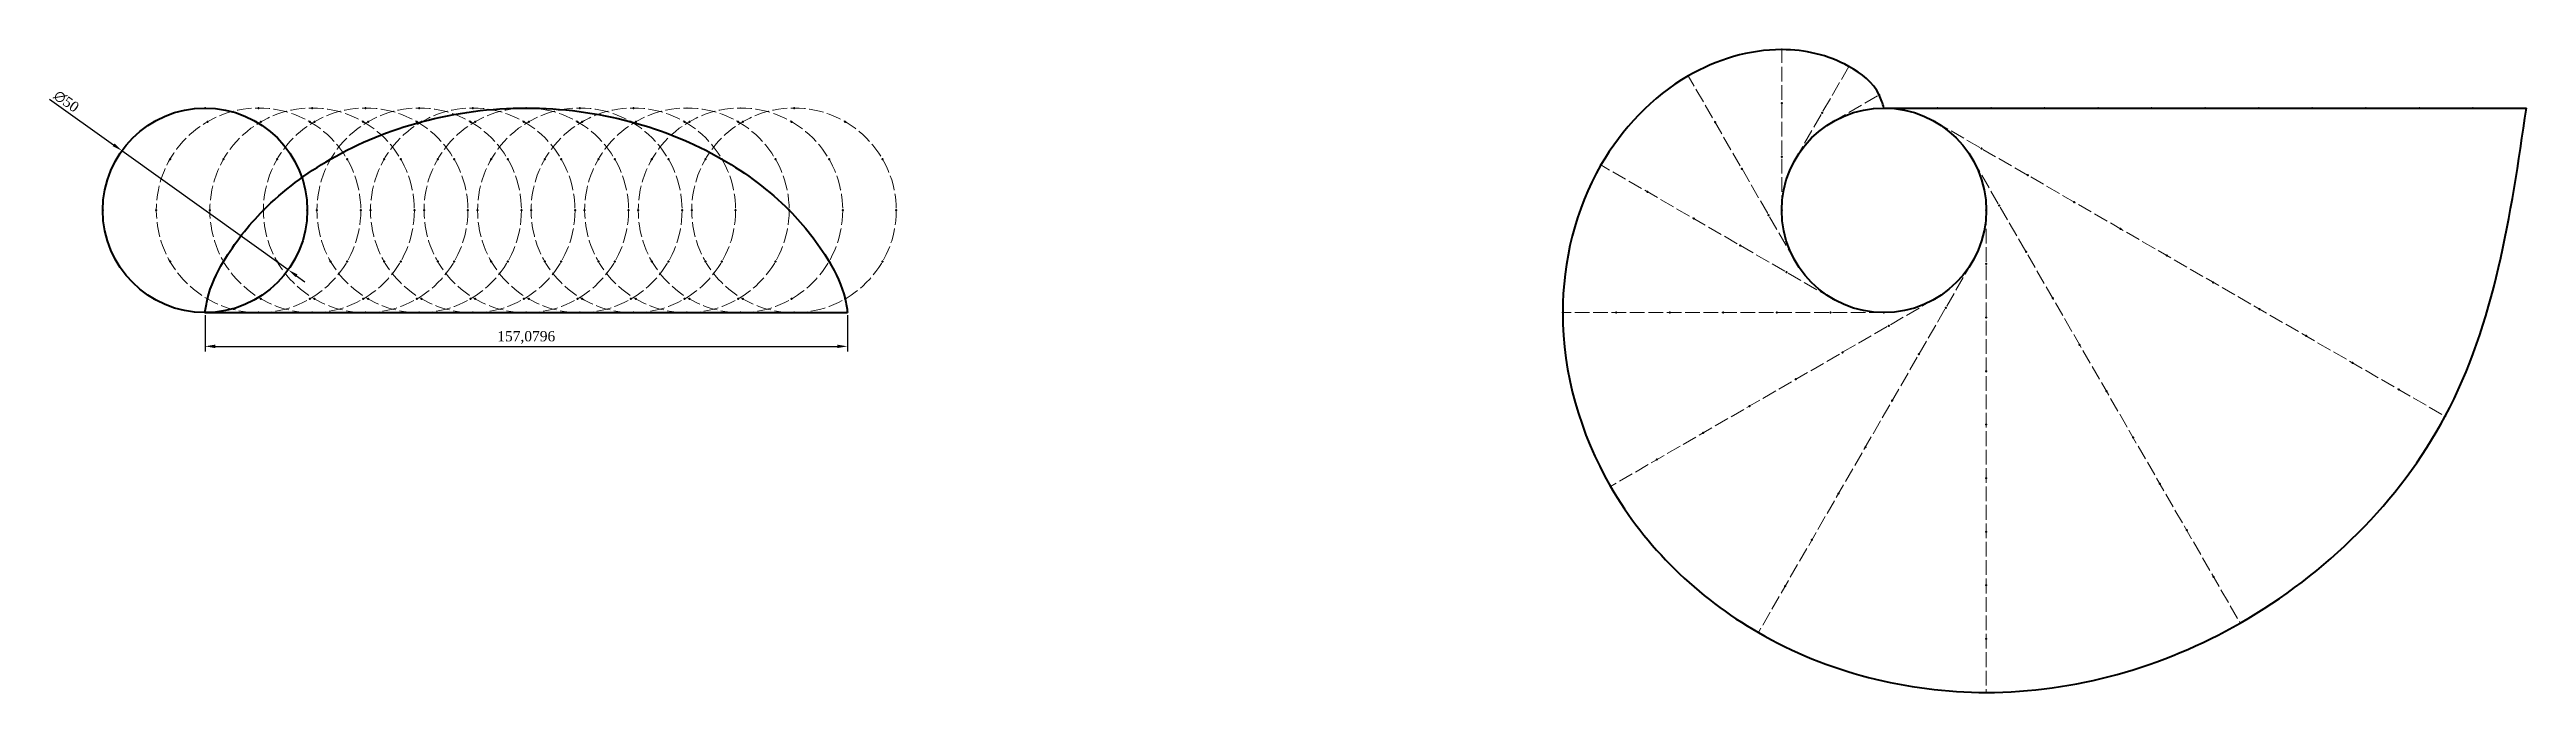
# Model space of a CAD drawing. Header units: millimetres. Extents: x 6645698 to 6646303, y 6097091 to 6097248.
import ezdxf

# ---------------------------------------------------------------- set-up
doc = ezdxf.new("R2010")
doc.units = ezdxf.units.MM
doc.header["$PDSIZE"] = -2.5
doc.linetypes.add('ACAD_ISO02W100', pattern=[15, 12, -3])
for name, color, linetype, lineweight in [('Dimension', 123, 'Continuous', 18), ('Hidden', 5, 'ACAD_ISO02W100', 18), ('Object', 7, 'Continuous', 40), ('Thin', 7, 'Continuous', 18)]:
    doc.layers.add(name, color=color, linetype=linetype, lineweight=lineweight)
doc.styles.get("Standard").update_dxf_attribs({"font": 'times.ttf'})
doc.dimstyles.new('ISO-25', dxfattribs={"dimtxt": 2.5, "dimasz": 2.5, "dimexe": 1.25, "dimexo": 0.625, "dimtad": 1, "dimtxsty": 'Standard', "dimcen": 2.5, "dimadec": 0, "dimazin": 0, "dimtfac": 1, "dimtmove": 0, "dimatfit": 3, "dimfxl": 1, "dimarcsym": 0})

# ---------------------------------------------------------------- blocks, each defined once
blk = doc.blocks.new('*D3')
at = {"layer": 'Defpoints', "color": 0, "transparency": 16777216}
for p in [(6645715.46, 6097223.52), (6645756.13, 6097194.43)]:
    blk.add_point(p, dxfattribs=at)
at = {"layer": 'Dimension', "color": 0, "lineweight": -2, "transparency": 16777216}
for p, q in [((6645697.78, 6097236.17), (6645713.43, 6097224.98)), ((6645756.13, 6097194.43), (6645715.46, 6097223.52)), ((6645758.16, 6097192.97), (6645760.19, 6097191.52))]:
    blk.add_line(p, q, dxfattribs=at)
at = {"layer": 'Dimension', "color": 0, "transparency": 16777216}
for points in [[(6645713.67, 6097225.31), (6645713.19, 6097224.64), (6645715.46, 6097223.52)], [(6645758.4, 6097193.31), (6645757.92, 6097192.63), (6645756.13, 6097194.43)]]:
    blk.add_solid(points, dxfattribs=at)
at = {"layer": 'Dimension', "color": 0, "transparency": 16777216, "insert": (6645701.89, 6097235.6), "char_height": 2.5, "attachment_point": 5, "rotation": 324.41714}
blk.add_mtext('∅50', dxfattribs=at)
blk = doc.blocks.new('*D4')
at = {"layer": 'Defpoints', "color": 0, "transparency": 16777216}
for p in [(6645735.79, 6097183.97), (6645892.87, 6097183.97), (6645892.87, 6097175.73)]:
    blk.add_point(p, dxfattribs=at)
at = {"layer": 'Dimension', "color": 0, "lineweight": -2, "transparency": 16777216}
for p, q in [((6645735.79, 6097183.35), (6645735.79, 6097174.48)), ((6645892.87, 6097183.35), (6645892.87, 6097174.48)), ((6645738.29, 6097175.73), (6645890.37, 6097175.73))]:
    blk.add_line(p, q, dxfattribs=at)
at = {"layer": 'Dimension', "color": 0, "transparency": 16777216}
for points in [[(6645738.29, 6097176.15), (6645738.29, 6097175.31), (6645735.79, 6097175.73)], [(6645890.37, 6097176.15), (6645890.37, 6097175.31), (6645892.87, 6097175.73)]]:
    blk.add_solid(points, dxfattribs=at)
at = {"layer": 'Dimension', "color": 0, "transparency": 16777216, "insert": (6645814.33, 6097177.91), "char_height": 2.5, "attachment_point": 5}
blk.add_mtext('157,0796', dxfattribs=at)

msp = doc.modelspace()

# ---------------------------------------------------------------- linework, layer by layer
at = {"layer": 'Hidden', "ltscale": 0.3}
for p, q in [((6646121.24822, 6097208.9739), (6646121.24822, 6097248.2438)), ((6646124.59759, 6097196.4739), (6646098.41765, 6097241.81888)), ((6646124.59759, 6097221.4739), (6646137.68755, 6097244.14639)), ((6646133.74822, 6097230.62454), (6646145.08446, 6097237.16952)), ((6646158.74822, 6097230.62454), (6646283.4469, 6097158.62972)), ((6646133.74822, 6097187.32327), (6646077.067, 6097220.04819)), ((6646167.89886, 6097221.4739), (6646233.34869, 6097108.11147)), ((6646171.24822, 6097208.9739), (6646171.24822, 6097091.1642)), ((6646167.89886, 6097196.4739), (6646115.53899, 6097105.78395)), ((6646158.74822, 6097187.32327), (6646079.39451, 6097141.50839)), ((6646146.24822, 6097183.9739), (6646067.70842, 6097183.9739))]:
    msp.add_line(p, q, dxfattribs=at)
for centre in [(6645748.88455, 6097208.9739), (6645761.97452, 6097208.9739), (6645775.06448, 6097208.9739), (6645788.15445, 6097208.9739), (6645801.24442, 6097208.9739), (6645814.33438, 6097208.9739), (6645827.42435, 6097208.9739), (6645840.51432, 6097208.9739), (6645853.60428, 6097208.9739), (6645866.69425, 6097208.9739), (6645879.78422, 6097208.9739)]:
    msp.add_circle(centre, 25, dxfattribs=at)
at = {"layer": 'Object'}
for p, q in [((6646146.24822, 6097233.9739), (6646303.32782, 6097233.9739)), ((6645735.79458, 6097183.9739), (6645892.87418, 6097183.9739))]:
    msp.add_line(p, q, dxfattribs=at)
for centre in [(6645735.79458, 6097208.9739), (6646146.24822, 6097208.9739)]:
    msp.add_circle(centre, 25, dxfattribs=at)
for points in [[(6646146.24822, 6097233.9739), (6646145.08446, 6097237.16952), (6646137.68755, 6097244.14639), (6646121.24822, 6097248.2438), (6646098.41765, 6097241.81888), (6646077.067, 6097220.04819), (6646067.70842, 6097183.9739), (6646079.39451, 6097141.50839), (6646115.53899, 6097105.78395), (6646171.24822, 6097091.1642), (6646233.34869, 6097108.11147), (6646283.4469, 6097158.62972), (6646303.32782, 6097233.9739)], [(6645735.79458, 6097183.9739), (6645736.38455, 6097187.32327), (6645740.32388, 6097196.4739), (6645750.06448, 6097208.9739), (6645766.50381, 6097221.4739), (6645788.74442, 6097230.62454), (6645814.33438, 6097233.9739), (6645839.92435, 6097230.62454), (6645862.16495, 6097221.4739), (6645878.60428, 6097208.9739), (6645888.34488, 6097196.4739), (6645892.28422, 6097187.32327), (6645892.87418, 6097183.9739)]]:
    msp.add_spline(points, degree=3, dxfattribs=at)
for p in [(6646121.24822, 6097248.2438), (6646098.41765, 6097241.81888), (6646137.68755, 6097244.14639), (6645735.79458, 6097233.9739), (6645748.88455, 6097233.9739), (6645761.97452, 6097233.9739), (6645775.06448, 6097233.9739), (6645788.15445, 6097233.9739), (6645801.24442, 6097233.9739), (6645814.33438, 6097233.9739), (6645827.42435, 6097233.9739), (6645840.51432, 6097233.9739), (6645879.78422, 6097233.9739), (6646121.24822, 6097235.15384), (6646145.08446, 6097237.16952), (6646146.24822, 6097233.9739), (6646159.33819, 6097233.9739), (6646172.42815, 6097233.9739), (6646185.51812, 6097233.9739), (6646198.60809, 6097233.9739), (6646211.69805, 6097233.9739), (6646224.78802, 6097233.9739), (6646237.87799, 6097233.9739), (6646250.96795, 6097233.9739), (6646264.05792, 6097233.9739), (6646277.14789, 6097233.9739), (6646290.23785, 6097233.9739), (6645723.29458, 6097230.62454), (6645736.38455, 6097230.62454), (6645748.29458, 6097230.62454), (6645749.47452, 6097230.62454), (6645761.38455, 6097230.62454), (6645762.56448, 6097230.62454), (6645774.47452, 6097230.62454), (6645775.65445, 6097230.62454), (6645787.56448, 6097230.62454), (6645788.74442, 6097230.62454), (6645800.65445, 6097230.62454), (6645801.83438, 6097230.62454), (6645813.74442, 6097230.62454), (6645814.92435, 6097230.62454), (6645826.83438, 6097230.62454), (6645828.01432, 6097230.62454), (6645839.92435, 6097230.62454), (6645841.10428, 6097230.62454), (6645853.01432, 6097230.62454), (6645854.19425, 6097230.62454), (6645866.10428, 6097230.62454), (6645867.28422, 6097230.62454), (6645879.19425, 6097230.62454), (6645892.28422, 6097230.62454), (6646104.96264, 6097230.48264), (6646131.14257, 6097232.81015), (6646133.74822, 6097230.62454), (6646158.74822, 6097230.62454), (6646121.24822, 6097222.06387), (6646170.08446, 6097224.07956), (6645714.14395, 6097221.4739), (6645727.23391, 6097221.4739), (6645740.32388, 6097221.4739), (6645753.41385, 6097221.4739), (6645757.44522, 6097221.4739), (6645766.50381, 6097221.4739), (6645770.53518, 6097221.4739), (6645779.59378, 6097221.4739), (6645783.62515, 6097221.4739), (6645792.68375, 6097221.4739), (6645796.71512, 6097221.4739), (6645805.77371, 6097221.4739), (6645809.80508, 6097221.4739), (6645818.86368, 6097221.4739), (6645822.89505, 6097221.4739), (6645831.95365, 6097221.4739), (6645835.98502, 6097221.4739), (6645845.04361, 6097221.4739), (6645849.07498, 6097221.4739), (6645858.13358, 6097221.4739), (6645862.16495, 6097221.4739), (6645875.25492, 6097221.4739), (6645888.34488, 6097221.4739), (6645901.43485, 6097221.4739), (6646077.067, 6097220.04819), (6646111.50762, 6097219.14639), (6646124.59759, 6097221.4739), (6646167.89886, 6097221.4739), (6646181.42071, 6097217.53457), (6646088.40325, 6097213.5032), (6646174.44384, 6097210.13766), (6646192.75695, 6097210.98959), (6645710.79458, 6097208.9739), (6645723.88455, 6097208.9739), (6645736.97452, 6097208.9739), (6645750.06448, 6097208.9739), (6645760.79458, 6097208.9739), (6645763.15445, 6097208.9739), (6645773.88455, 6097208.9739), (6645776.24442, 6097208.9739), (6645786.97452, 6097208.9739), (6645789.33438, 6097208.9739), (6645800.06448, 6097208.9739), (6645802.42435, 6097208.9739), (6645813.15445, 6097208.9739), (6645815.51432, 6097208.9739), (6645826.24442, 6097208.9739), (6645828.60428, 6097208.9739), (6645839.33438, 6097208.9739), (6645841.69425, 6097208.9739), (6645852.42435, 6097208.9739), (6645854.78422, 6097208.9739), (6645865.51432, 6097208.9739), (6645878.60428, 6097208.9739), (6645891.69425, 6097208.9739), (6645904.78422, 6097208.9739), (6646099.73949, 6097206.95822), (6646118.0526, 6097207.81015), (6646121.24822, 6097208.9739), (6646171.24822, 6097208.9739), (6646204.09319, 6097204.44461), (6646111.07573, 6097200.41324), (6646180.98882, 6097198.80142), (6646215.42944, 6097197.89962), (6645714.14395, 6097196.4739), (6645727.23391, 6097196.4739), (6645740.32388, 6097196.4739), (6645753.41385, 6097196.4739), (6645757.44522, 6097196.4739), (6645766.50381, 6097196.4739), (6645770.53518, 6097196.4739), (6645779.59378, 6097196.4739), (6645783.62515, 6097196.4739), (6645792.68375, 6097196.4739), (6645796.71512, 6097196.4739), (6645805.77371, 6097196.4739), (6645809.80508, 6097196.4739), (6645818.86368, 6097196.4739), (6645822.89505, 6097196.4739), (6645831.95365, 6097196.4739), (6645835.98502, 6097196.4739), (6645845.04361, 6097196.4739), (6645849.07498, 6097196.4739), (6645858.13358, 6097196.4739), (6645862.16495, 6097196.4739), (6645875.25492, 6097196.4739), (6645888.34488, 6097196.4739), (6645901.43485, 6097196.4739), (6646122.41198, 6097193.86825), (6646124.59759, 6097196.4739), (6646167.89886, 6097196.4739), (6646171.24822, 6097195.88394), (6645723.29458, 6097187.32327), (6645736.38455, 6097187.32327), (6645748.29458, 6097187.32327), (6645749.47452, 6097187.32327), (6645761.38455, 6097187.32327), (6645762.56448, 6097187.32327), (6645774.47452, 6097187.32327), (6645775.65445, 6097187.32327), (6645787.56448, 6097187.32327), (6645788.74442, 6097187.32327), (6645800.65445, 6097187.32327), (6645801.83438, 6097187.32327), (6645813.74442, 6097187.32327), (6645814.92435, 6097187.32327), (6645826.83438, 6097187.32327), (6645828.01432, 6097187.32327), (6645839.92435, 6097187.32327), (6645841.10428, 6097187.32327), (6645853.01432, 6097187.32327), (6645854.19425, 6097187.32327), (6645866.10428, 6097187.32327), (6645867.28422, 6097187.32327), (6645879.19425, 6097187.32327), (6645892.28422, 6097187.32327), (6646133.74822, 6097187.32327), (6646158.74822, 6097187.32327), (6646187.53381, 6097187.46517), (6646226.76568, 6097191.35464), (6645735.79458, 6097183.9739), (6645748.88455, 6097183.9739), (6645761.97452, 6097183.9739), (6645775.06448, 6097183.9739), (6645788.15445, 6097183.9739), (6645801.24442, 6097183.9739), (6645814.33438, 6097183.9739), (6645827.42435, 6097183.9739), (6645840.51432, 6097183.9739), (6645853.60428, 6097183.9739), (6645866.69425, 6097183.9739), (6645879.78422, 6097183.9739), (6646067.70842, 6097183.9739), (6646080.79839, 6097183.9739), (6646093.88835, 6097183.9739), (6646106.97832, 6097183.9739), (6646120.06829, 6097183.9739), (6646133.15825, 6097183.9739), (6646146.24822, 6097183.9739), (6646147.41198, 6097180.77829), (6646161.35387, 6097185.13766), (6646171.24822, 6097182.79397), (6646238.10193, 6097184.80966), (6646136.07573, 6097174.2333), (6646154.80889, 6097173.80142), (6646194.07879, 6097176.12893), (6646249.43817, 6097178.26467), (6646124.73949, 6097167.68832), (6646171.24822, 6097169.704), (6646260.77441, 6097171.71969), (6646113.40325, 6097161.14334), (6646148.26391, 6097162.46517), (6646200.62377, 6097164.79269), (6646272.11066, 6097165.17471), (6646171.24822, 6097156.61404), (6646283.4469, 6097158.62972), (6646102.067, 6097154.59835), (6646141.71892, 6097151.12893), (6646207.16876, 6097153.45644), (6646090.73076, 6097148.05337), (6646171.24822, 6097143.52407), (6646079.39451, 6097141.50839), (6646135.17394, 6097139.79269), (6646213.71374, 6097142.1202), (6646128.62896, 6097128.45644), (6646171.24822, 6097130.4341), (6646220.25872, 6097130.78395), (6646226.80371, 6097119.44771), (6646122.08397, 6097117.1202), (6646171.24822, 6097117.34414), (6646233.34869, 6097108.11147), (6646115.53899, 6097105.78395), (6646171.24822, 6097104.25417), (6646171.24822, 6097091.1642)]:
    msp.add_point(p, dxfattribs=at)
at = {"layer": 'Thin'}
for p in [(6645853.60428, 6097233.9739), (6645866.69425, 6097233.9739)]:
    msp.add_point(p, dxfattribs=at)

# ---------------------------------------------------------------- dimensions: what is measured, and where the dimension line sits
at = {"layer": 'Dimension'}
dim = msp.add_diameter_dim_2p(p1=(6645756.12645, 6097194.42691), p2=(6645715.46271, 6097223.5209), dimstyle='ISO-25', override={"dimdec": 1, "dimadec": 1, "dimtdec": 1, "dimfrac": 2}, dxfattribs=at)
dim.commit()
dim.dimension.update_dxf_attribs({"geometry": '*D3', "text_midpoint": (6645700.76608, 6097234.036), "dimtype": 163})
dim = msp.add_linear_dim(base=(6645892.87418, 6097175.72973), p1=(6645735.79458, 6097183.9739), p2=(6645892.87418, 6097183.9739), dimstyle='ISO-25', override={"dimdec": 4, "dimadec": 1, "dimtdec": 1, "dimfrac": 2}, dxfattribs=at)
dim.commit()
dim.dimension.update_dxf_attribs({"geometry": '*D4', "text_midpoint": (6645814.33438, 6097177.91205)})

doc.saveas('drawing.dxf')
